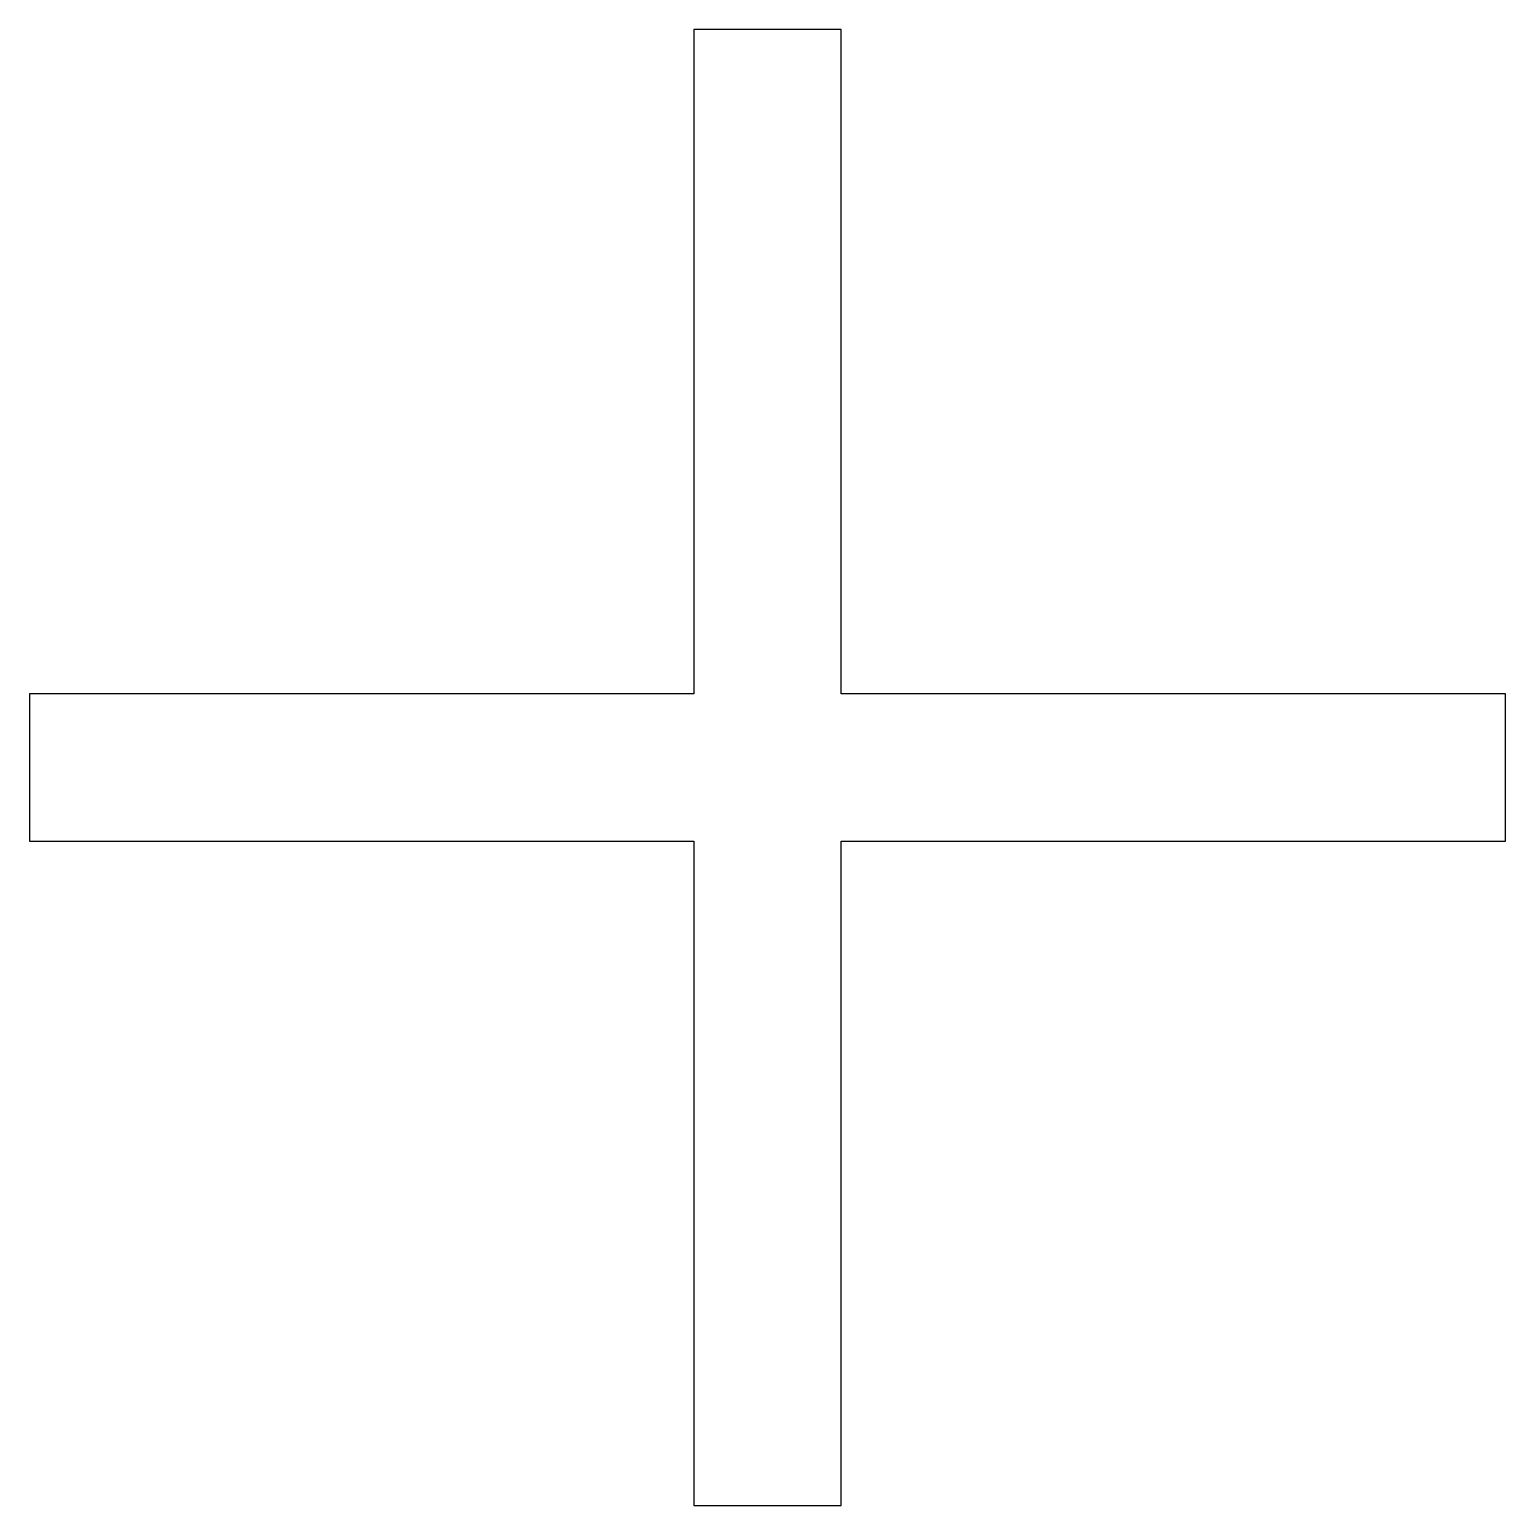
# Model space of a CAD drawing. Header units: millimetres. Extents: x -20 to 20, y -20 to 20.
import ezdxf

# ---------------------------------------------------------------- set-up
doc = ezdxf.new("R2010")
doc.units = ezdxf.units.MM
doc.layers.add('KRZYZ', color=7, linetype='Continuous')

msp = doc.modelspace()

# ---------------------------------------------------------------- linework, layer by layer
at = {"layer": 'KRZYZ'}
msp.add_lwpolyline([(-2, -20), (2, -20), (2, -2), (20, -2), (20, 2), (2, 2), (2, 20), (-2, 20), (-2, 2), (-20, 2), (-20, -2), (-2, -2)], close=True, dxfattribs=at)

doc.saveas('drawing.dxf')
